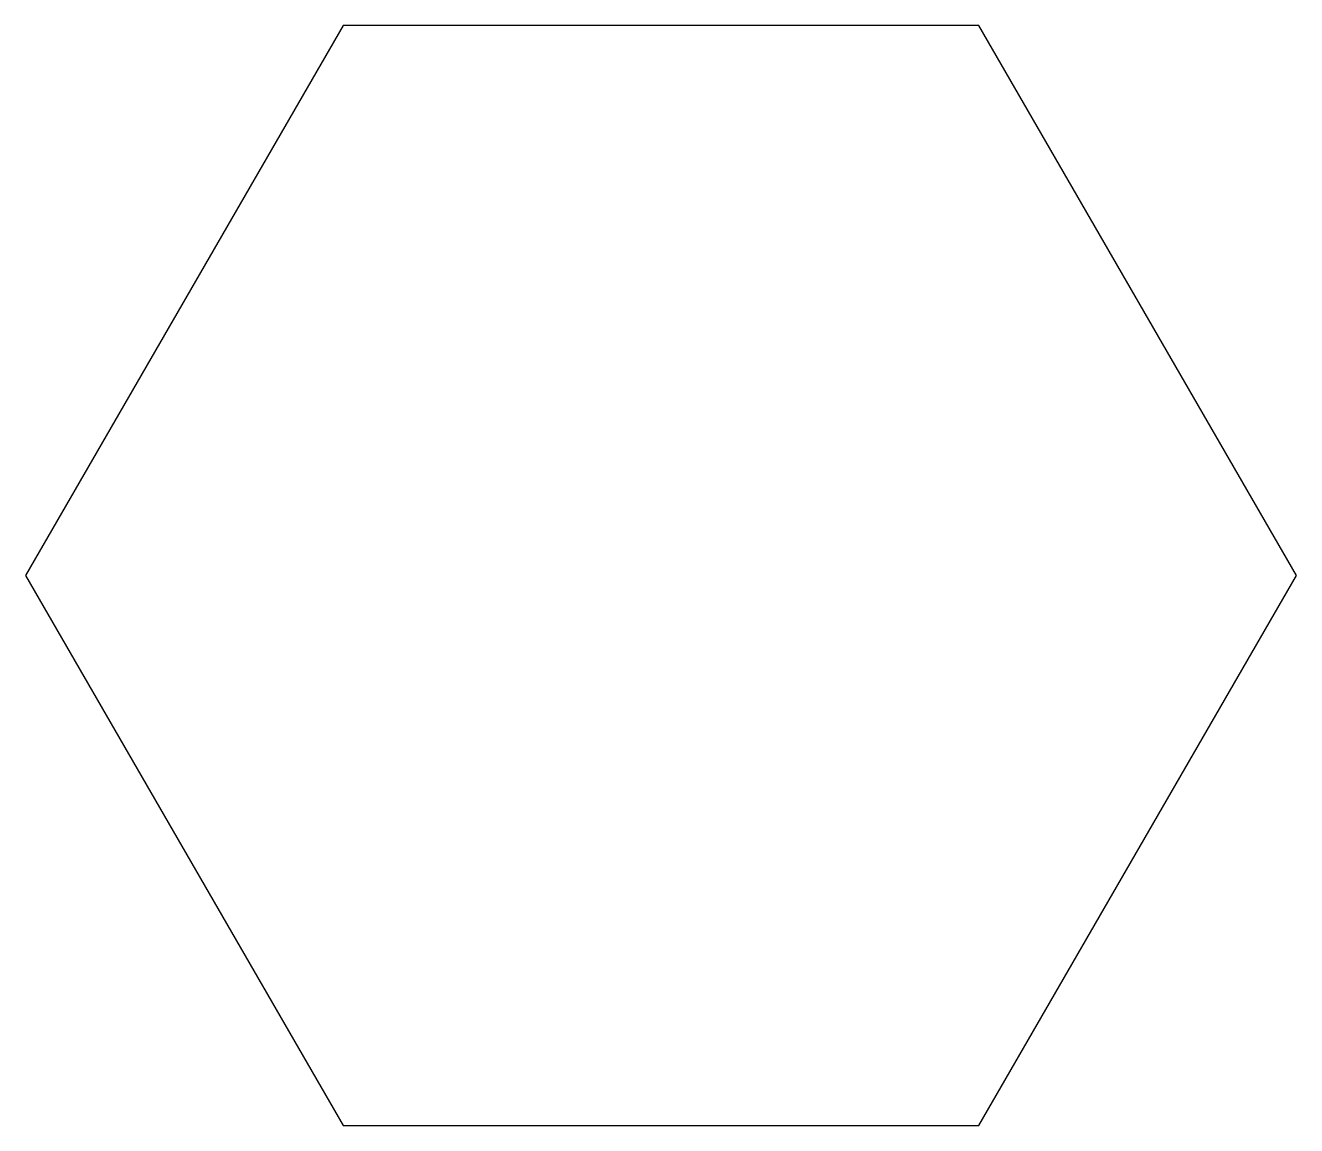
# Model space of a CAD drawing. Header units: millimetres. Extents: x -3.46 to 3.46, y -3 to 3.
import ezdxf

# ---------------------------------------------------------------- set-up
doc = ezdxf.new("R2010")
doc.units = ezdxf.units.MM
doc.layers.add('SYMB_FIL_FIN', color=1, linetype='Continuous')

msp = doc.modelspace()

# ---------------------------------------------------------------- linework, layer by layer
at = {"layer": 'SYMB_FIL_FIN'}
msp.add_lwpolyline([(-1.7321, 3), (-3.4641, 0), (-1.7321, -3), (1.7321, -3), (3.4641, 0), (1.7321, 3)], close=True, dxfattribs=at)

doc.saveas('drawing.dxf')
